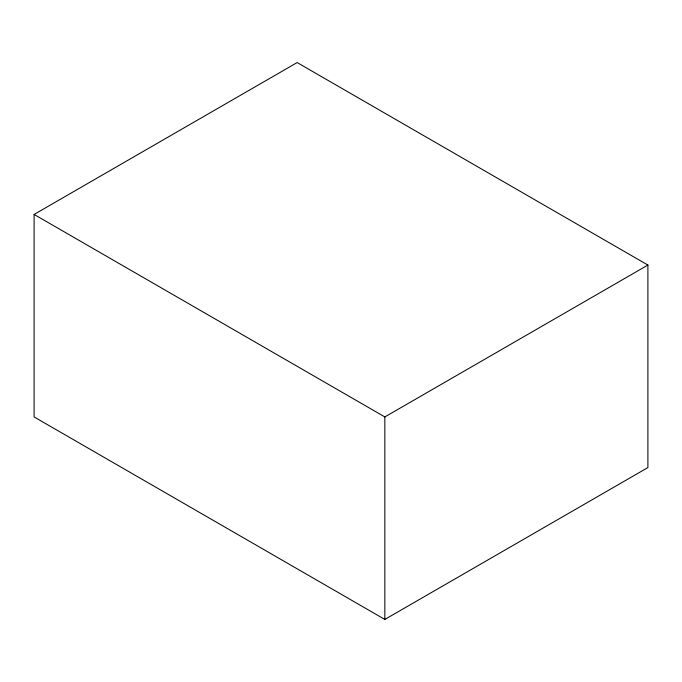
<?xml version="1.0" encoding="UTF-8"?>
<svg xmlns="http://www.w3.org/2000/svg" width="682" height="682" viewBox="0 0 682 682"><rect width="100%" height="100%" fill="white"/><g stroke="black" fill="none" stroke-linecap="round" stroke-linejoin="round"><path stroke-width="1.02" d="M34.1 214.438L297.156 62.565L647.9 265.059L647.9 467.562L384.844 619.435L34.1 416.941L34.1 214.438L384.844 416.932L647.9 265.059M384.844 416.932L384.844 619.435"/></g></svg>
